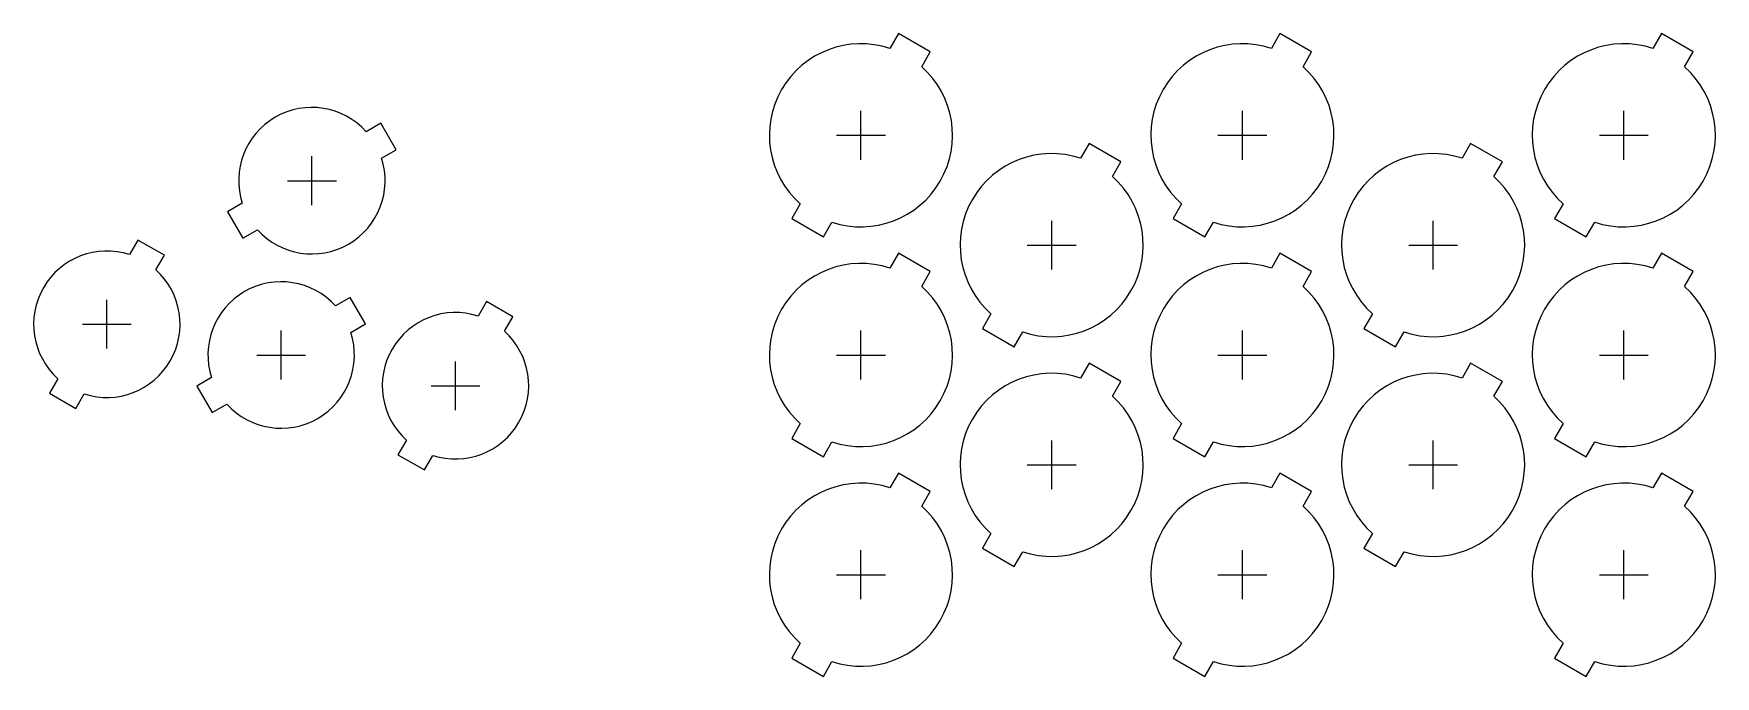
# Model space of a CAD drawing. Header units: millimetres. Extents: x -41 to 235, y -53 to 53.
import ezdxf

# ---------------------------------------------------------------- set-up
doc = ezdxf.new("R2010")
doc.units = ezdxf.units.MM
for name, color, linetype in [('BUTTONS_24', 1, 'Continuous'), ('BUTTONS_30', 5, 'Continuous'), ('REFERENCE', 8, 'Continuous')]:
    doc.layers.add(name, color=color, linetype=linetype)

msp = doc.modelspace()

# ---------------------------------------------------------------- linework, layer by layer
at = {"layer": 'BUTTONS_24'}
for points in [[(13.95, 36.59, 0.809427), (-6.38, 24.86), (-8.77, 23.47), (-6.27, 19.14), (-3.88, 20.53, 0.809427), (16.45, 32.26), (18.84, 33.64), (16.34, 37.97)], [(-24.86, 16.45, 0.809427), (-36.59, -3.88), (-37.97, -6.27), (-33.64, -8.77), (-32.26, -6.38, 0.809427), (-20.53, 13.95), (-19.14, 16.34), (-23.47, 18.84)], [(8.91, 8.03, 0.809427), (-11.41, -3.7), (-13.81, -5.08), (-11.31, -9.42), (-8.91, -8.03, 0.809427), (11.41, 3.7), (13.81, 5.08), (11.31, 9.42)], [(32.26, 6.38, 0.809427), (20.53, -13.95), (19.14, -16.34), (23.47, -18.84), (24.86, -16.45, 0.809427), (36.59, 3.88), (37.97, 6.27), (33.64, 8.77)]]:
    msp.add_lwpolyline(points, format="xyb", close=True, dxfattribs=at)
at = {"layer": 'BUTTONS_30'}
for points in [[(99.75, 50.23, 0.816497), (85.05, 24.77), (83.65, 22.34), (88.85, 19.34), (90.25, 21.77, 0.816497), (104.95, 47.23), (106.35, 49.66), (101.15, 52.66)], [(162.25, 50.23, 0.816497), (147.55, 24.77), (146.15, 22.34), (151.35, 19.34), (152.75, 21.77, 0.816497), (167.45, 47.23), (168.85, 49.66), (163.65, 52.66)], [(224.75, 50.23, 0.816497), (210.05, 24.77), (208.65, 22.34), (213.85, 19.34), (215.25, 21.77, 0.816497), (229.95, 47.23), (231.35, 49.66), (226.15, 52.66)], [(131, 32.23, 0.816497), (116.3, 6.77), (114.9, 4.34), (120.1, 1.34), (121.5, 3.77, 0.816497), (136.2, 29.23), (137.6, 31.66), (132.4, 34.66)], [(193.5, 32.23, 0.816497), (178.8, 6.77), (177.4, 4.34), (182.6, 1.34), (184, 3.77, 0.816497), (198.7, 29.23), (200.1, 31.66), (194.9, 34.66)], [(99.75, 14.23, 0.816497), (85.05, -11.23), (83.65, -13.66), (88.85, -16.66), (90.25, -14.23, 0.816497), (104.95, 11.23), (106.35, 13.66), (101.15, 16.66)], [(162.25, 14.23, 0.816497), (147.55, -11.23), (146.15, -13.66), (151.35, -16.66), (152.75, -14.23, 0.816497), (167.45, 11.23), (168.85, 13.66), (163.65, 16.66)], [(224.75, 14.23, 0.816497), (210.05, -11.23), (208.65, -13.66), (213.85, -16.66), (215.25, -14.23, 0.816497), (229.95, 11.23), (231.35, 13.66), (226.15, 16.66)], [(131, -3.77, 0.816497), (116.3, -29.23), (114.9, -31.66), (120.1, -34.66), (121.5, -32.23, 0.816497), (136.2, -6.77), (137.6, -4.34), (132.4, -1.34)], [(193.5, -3.77, 0.816497), (178.8, -29.23), (177.4, -31.66), (182.6, -34.66), (184, -32.23, 0.816497), (198.7, -6.77), (200.1, -4.34), (194.9, -1.34)], [(99.75, -21.77, 0.816497), (85.05, -47.23), (83.65, -49.66), (88.85, -52.66), (90.25, -50.23, 0.816497), (104.95, -24.77), (106.35, -22.34), (101.15, -19.34)], [(162.25, -21.77, 0.816497), (147.55, -47.23), (146.15, -49.66), (151.35, -52.66), (152.75, -50.23, 0.816497), (167.45, -24.77), (168.85, -22.34), (163.65, -19.34)], [(224.75, -21.77, 0.816497), (210.05, -47.23), (208.65, -49.66), (213.85, -52.66), (215.25, -50.23, 0.816497), (229.95, -24.77), (231.35, -22.34), (226.15, -19.34)]]:
    msp.add_lwpolyline(points, format="xyb", close=True, dxfattribs=at)
at = {"layer": 'REFERENCE'}
for p, q in [((95, 32), (95, 40)), ((157.5, 32), (157.5, 40)), ((220, 32), (220, 40)), ((91, 36), (99, 36)), ((153.5, 36), (161.5, 36)), ((216, 36), (224, 36)), ((5.04, 24.56), (5.04, 32.56)), ((1.04, 28.56), (9.04, 28.56)), ((126.25, 14), (126.25, 22)), ((188.75, 14), (188.75, 22)), ((122.25, 18), (130.25, 18)), ((184.75, 18), (192.75, 18)), ((-28.56, 1.04), (-28.56, 9.04)), ((-32.56, 5.04), (-24.56, 5.04)), ((0, -4), (0, 4)), ((95, -4), (95, 4)), ((157.5, -4), (157.5, 4)), ((220, -4), (220, 4)), ((-4, 0), (4, 0)), ((91, 0), (99, 0)), ((153.5, 0), (161.5, 0)), ((216, 0), (224, 0)), ((28.56, -9.04), (28.56, -1.04)), ((24.56, -5.04), (32.56, -5.04)), ((126.25, -22), (126.25, -14)), ((188.75, -22), (188.75, -14)), ((122.25, -18), (130.25, -18)), ((184.75, -18), (192.75, -18)), ((95, -40), (95, -32)), ((157.5, -40), (157.5, -32)), ((220, -40), (220, -32)), ((91, -36), (99, -36)), ((153.5, -36), (161.5, -36)), ((216, -36), (224, -36))]:
    msp.add_line(p, q, dxfattribs=at)

doc.saveas('drawing.dxf')
